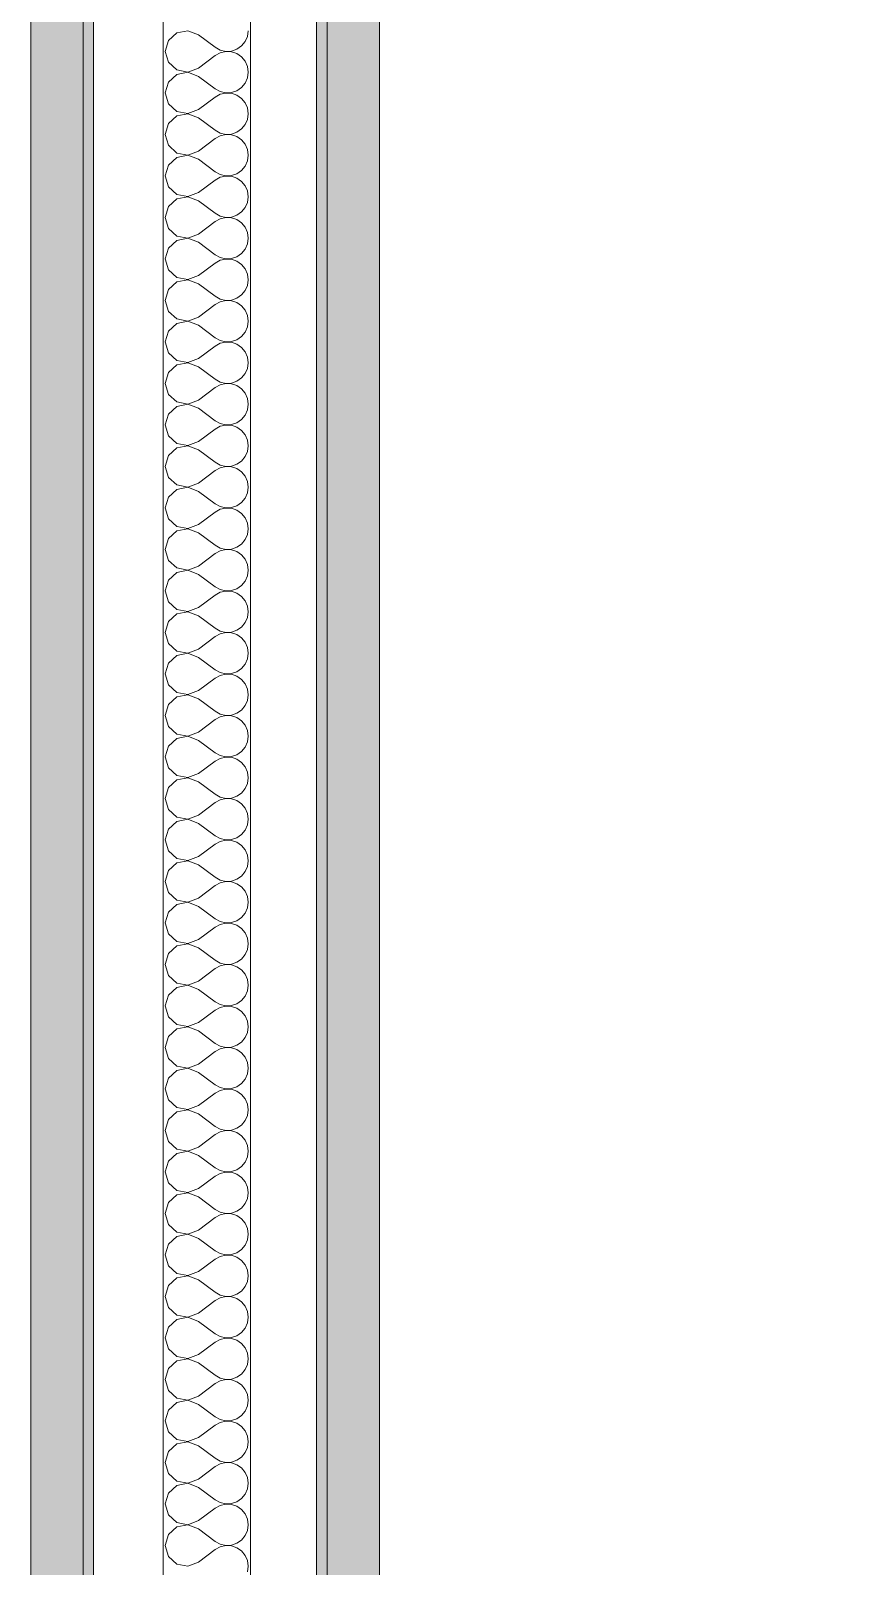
# Model space of a CAD drawing. Header units: millimetres. Extents: x -48147 to 1436659, y -488302 to 18123.
# Drawn here: x 1423918.6 to 1424155.9, y -481830.4 to -481390 of the extents above; entities that cross this region are included whole.
import ezdxf

# ---------------------------------------------------------------- set-up
doc = ezdxf.new("R2010")
doc.units = ezdxf.units.MM
doc.header["$MEASUREMENT"] = 0
doc.linetypes.add('Wipeout_Contour', pattern=[1000, 0, -1000])
doc.layers.add('A-25-M_Wall_Int', color=7, linetype='Continuous')
doc.layers.add('New_A-25-M_Wall_Int', color=7, linetype='Continuous')
doc.layers.add('New_A-25-M_Wall_Int_Pen_No__1', color=7, linetype='Continuous', lineweight=13)
doc.layers.add('New_A-25-M_Wall_Int_Pen_No__107', color=7, linetype='Continuous', lineweight=15, true_color=0xa6a6a6)

# ---------------------------------------------------------------- blocks, each defined once
blk = doc.blocks.new('Section Elem_409_2', base_point=(1424163.9, -483032.8))
at = {"color": 254, "linetype": 'Wipeout_Contour', "lineweight": 0, "ltscale": 21049025.50565027}
blk.add_wipeout([(1424018.6, -483032.8), (1425394.15, -483032.8), (1425394.15, -480032.8), (1424020.6, -480032.8), (1424020.6, -480007.8), (1425394.15, -480007.8), (1425394.15, -479961.1), (1424630.71, -479961.1), (1424630.71, -479947.9), (1424668.5, -479947.9), (1424672.4, -479944.18), (1424674.02, -479935.2), (1424674.02, -479894.8), (1424018.6, -479894.8)], dxfattribs=at).dxf.layer = 'A-25-M_Wall_Int'
blk = doc.blocks.new('*X440', base_point=(1424163.9, -483032.8))
at = {"layer": 'New_A-25-M_Wall_Int_Pen_No__107', "linetype": 'Continuous'}
for p, q in [((1423960.49, -481390.57), (1423958.09, -481392.76)), ((1423963.69, -481389.96), (1423960.49, -481390.57)), ((1423966.72, -481391.13), (1423963.69, -481389.96)), ((1423966.72, -481391.13), (1423971.49, -481394.7)), ((1423980.12, -481393.07), (1423980.78, -481391.57)), ((1423980.78, -481391.57), (1423981.01, -481389.94)), ((1423958.09, -481392.76), (1423957.2, -481395.89)), ((1423957.2, -481395.89), (1423958.09, -481399.02)), ((1423971.49, -481394.7), (1423972.92, -481395.5)), ((1423972.92, -481396.29), (1423971.49, -481397.08)), ((1423972.92, -481395.5), (1423974.52, -481395.87)), ((1423974.52, -481395.92), (1423972.92, -481396.29)), ((1423974.52, -481395.87), (1423976.16, -481395.79)), ((1423976.16, -481396), (1423974.52, -481395.92)), ((1423976.16, -481395.79), (1423977.72, -481395.26)), ((1423977.72, -481396.52), (1423976.16, -481396)), ((1423977.72, -481395.26), (1423979.07, -481394.33)), ((1423979.07, -481394.33), (1423980.12, -481393.07)), ((1423958.09, -481399.02), (1423960.49, -481401.22)), ((1423963.69, -481401.82), (1423966.72, -481400.65)), ((1423966.72, -481400.65), (1423971.49, -481397.08)), ((1423979.07, -481397.45), (1423977.72, -481396.52)), ((1423980.12, -481398.72), (1423979.07, -481397.45)), ((1423980.78, -481400.22), (1423980.12, -481398.72)), ((1423981.01, -481401.84), (1423980.78, -481400.22)), ((1423958.09, -481404.67), (1423957.2, -481407.8)), ((1423960.49, -481402.47), (1423958.09, -481404.67)), ((1423960.49, -481401.22), (1423963.69, -481401.82)), ((1423963.69, -481401.87), (1423960.49, -481402.47)), ((1423966.72, -481403.04), (1423963.69, -481401.87)), ((1423966.72, -481403.04), (1423971.49, -481406.61)), ((1423979.07, -481406.24), (1423980.12, -481404.97)), ((1423980.12, -481404.97), (1423980.78, -481403.47)), ((1423980.78, -481403.47), (1423981.01, -481401.84)), ((1423957.2, -481407.8), (1423958.09, -481410.93)), ((1423966.72, -481412.56), (1423971.49, -481408.99)), ((1423971.49, -481406.61), (1423972.92, -481407.4)), ((1423972.92, -481408.19), (1423971.49, -481408.99)), ((1423972.92, -481407.4), (1423974.52, -481407.77)), ((1423974.52, -481407.82), (1423972.92, -481408.19)), ((1423974.52, -481407.77), (1423976.16, -481407.69)), ((1423976.16, -481407.9), (1423974.52, -481407.82)), ((1423976.16, -481407.69), (1423977.72, -481407.17)), ((1423977.72, -481408.43), (1423976.16, -481407.9)), ((1423977.72, -481407.17), (1423979.07, -481406.24)), ((1423979.07, -481409.36), (1423977.72, -481408.43)), ((1423980.12, -481410.62), (1423979.07, -481409.36)), ((1423958.09, -481410.93), (1423960.49, -481413.12)), ((1423960.49, -481413.12), (1423963.69, -481413.73)), ((1423963.69, -481413.77), (1423960.49, -481414.38)), ((1423963.69, -481413.73), (1423966.72, -481412.56)), ((1423966.72, -481414.94), (1423963.69, -481413.77)), ((1423980.78, -481412.12), (1423980.12, -481410.62)), ((1423981.01, -481413.75), (1423980.78, -481412.12)), ((1423980.78, -481415.38), (1423981.01, -481413.75)), ((1423958.09, -481416.57), (1423957.2, -481419.7)), ((1423960.49, -481414.38), (1423958.09, -481416.57)), ((1423966.72, -481414.94), (1423971.49, -481418.51)), ((1423977.72, -481419.07), (1423979.07, -481418.14)), ((1423979.07, -481418.14), (1423980.12, -481416.88)), ((1423980.12, -481416.88), (1423980.78, -481415.38)), ((1423957.2, -481419.7), (1423958.09, -481422.83)), ((1423958.09, -481422.83), (1423960.49, -481425.03)), ((1423966.72, -481424.46), (1423971.49, -481420.89)), ((1423971.49, -481418.51), (1423972.92, -481419.31)), ((1423972.92, -481420.1), (1423971.49, -481420.89)), ((1423972.92, -481419.31), (1423974.52, -481419.68)), ((1423974.52, -481419.73), (1423972.92, -481420.1)), ((1423974.52, -481419.68), (1423976.16, -481419.6)), ((1423976.16, -481419.81), (1423974.52, -481419.73)), ((1423976.16, -481419.6), (1423977.72, -481419.07)), ((1423977.72, -481420.33), (1423976.16, -481419.81)), ((1423979.07, -481421.26), (1423977.72, -481420.33)), ((1423980.12, -481422.52), (1423979.07, -481421.26)), ((1423980.78, -481424.03), (1423980.12, -481422.52)), ((1423960.49, -481426.28), (1423958.09, -481428.48)), ((1423960.49, -481425.03), (1423963.69, -481425.63)), ((1423963.69, -481425.68), (1423960.49, -481426.28)), ((1423963.69, -481425.63), (1423966.72, -481424.46)), ((1423966.72, -481426.84), (1423963.69, -481425.68)), ((1423966.72, -481426.84), (1423971.49, -481430.42)), ((1423981.01, -481425.65), (1423980.78, -481424.03)), ((1423980.78, -481427.28), (1423981.01, -481425.65)), ((1423958.09, -481428.48), (1423957.2, -481431.61)), ((1423957.2, -481431.61), (1423958.09, -481434.74)), ((1423971.49, -481430.42), (1423972.92, -481431.21)), ((1423972.92, -481431.21), (1423974.52, -481431.58)), ((1423974.52, -481431.63), (1423972.92, -481432)), ((1423974.52, -481431.58), (1423976.16, -481431.5)), ((1423976.16, -481431.71), (1423974.52, -481431.63)), ((1423976.16, -481431.5), (1423977.72, -481430.98)), ((1423977.72, -481430.98), (1423979.07, -481430.05)), ((1423979.07, -481430.05), (1423980.12, -481428.78)), ((1423980.12, -481428.78), (1423980.78, -481427.28)), ((1423958.09, -481434.74), (1423960.49, -481436.93)), ((1423966.72, -481436.37), (1423971.49, -481432.8)), ((1423972.92, -481432), (1423971.49, -481432.8)), ((1423977.72, -481432.23), (1423976.16, -481431.71)), ((1423979.07, -481433.16), (1423977.72, -481432.23)), ((1423980.12, -481434.43), (1423979.07, -481433.16)), ((1423980.78, -481435.93), (1423980.12, -481434.43)), ((1423981.01, -481437.56), (1423980.78, -481435.93)), ((1423958.09, -481440.38), (1423957.2, -481443.51)), ((1423960.49, -481438.19), (1423958.09, -481440.38)), ((1423960.49, -481436.93), (1423963.69, -481437.53)), ((1423963.69, -481437.58), (1423960.49, -481438.19)), ((1423963.69, -481437.53), (1423966.72, -481436.37)), ((1423966.72, -481438.75), (1423963.69, -481437.58)), ((1423966.72, -481438.75), (1423971.49, -481442.32)), ((1423980.12, -481440.69), (1423980.78, -481439.19)), ((1423980.78, -481439.19), (1423981.01, -481437.56)), ((1423957.2, -481443.51), (1423958.09, -481446.64)), ((1423966.72, -481448.27), (1423971.49, -481444.7)), ((1423971.49, -481442.32), (1423972.92, -481443.12)), ((1423972.92, -481443.91), (1423971.49, -481444.7)), ((1423972.92, -481443.12), (1423974.52, -481443.49)), ((1423974.52, -481443.54), (1423972.92, -481443.91)), ((1423974.52, -481443.49), (1423976.16, -481443.41)), ((1423976.16, -481443.61), (1423974.52, -481443.54)), ((1423976.16, -481443.41), (1423977.72, -481442.88)), ((1423977.72, -481444.14), (1423976.16, -481443.61)), ((1423977.72, -481442.88), (1423979.07, -481441.95)), ((1423979.07, -481445.07), (1423977.72, -481444.14)), ((1423979.07, -481441.95), (1423980.12, -481440.69)), ((1423958.09, -481446.64), (1423960.49, -481448.84)), ((1423960.49, -481448.84), (1423963.69, -481449.44)), ((1423963.69, -481449.44), (1423966.72, -481448.27)), ((1423980.12, -481446.33), (1423979.07, -481445.07)), ((1423980.78, -481447.84), (1423980.12, -481446.33)), ((1423981.01, -481449.46), (1423980.78, -481447.84)), ((1423958.09, -481452.29), (1423957.2, -481455.42)), ((1423960.49, -481450.09), (1423958.09, -481452.29)), ((1423963.69, -481449.49), (1423960.49, -481450.09)), ((1423966.72, -481450.65), (1423963.69, -481449.49)), ((1423966.72, -481450.65), (1423971.49, -481454.23)), ((1423979.07, -481453.86), (1423980.12, -481452.59)), ((1423980.12, -481452.59), (1423980.78, -481451.09)), ((1423980.78, -481451.09), (1423981.01, -481449.46)), ((1423957.2, -481455.42), (1423958.09, -481458.55)), ((1423966.72, -481460.18), (1423971.49, -481456.61)), ((1423971.49, -481454.23), (1423972.92, -481455.02)), ((1423972.92, -481455.81), (1423971.49, -481456.61)), ((1423972.92, -481455.02), (1423974.52, -481455.39)), ((1423974.52, -481455.44), (1423972.92, -481455.81)), ((1423974.52, -481455.39), (1423976.16, -481455.31)), ((1423976.16, -481455.52), (1423974.52, -481455.44)), ((1423976.16, -481455.31), (1423977.72, -481454.79)), ((1423977.72, -481456.04), (1423976.16, -481455.52)), ((1423977.72, -481454.79), (1423979.07, -481453.86)), ((1423979.07, -481456.97), (1423977.72, -481456.04)), ((1423980.12, -481458.24), (1423979.07, -481456.97)), ((1423958.09, -481458.55), (1423960.49, -481460.74)), ((1423960.49, -481462), (1423958.09, -481464.19)), ((1423960.49, -481460.74), (1423963.69, -481461.34)), ((1423963.69, -481461.39), (1423960.49, -481462)), ((1423963.69, -481461.34), (1423966.72, -481460.18)), ((1423966.72, -481462.56), (1423963.69, -481461.39)), ((1423980.78, -481459.74), (1423980.12, -481458.24)), ((1423981.01, -481461.37), (1423980.78, -481459.74)), ((1423980.78, -481462.99), (1423981.01, -481461.37)), ((1423958.09, -481464.19), (1423957.2, -481467.32)), ((1423966.72, -481462.56), (1423971.49, -481466.13)), ((1423971.49, -481466.13), (1423972.92, -481466.92)), ((1423976.16, -481467.22), (1423977.72, -481466.69)), ((1423977.72, -481466.69), (1423979.07, -481465.76)), ((1423979.07, -481465.76), (1423980.12, -481464.5)), ((1423980.12, -481464.5), (1423980.78, -481462.99)), ((1423957.2, -481467.32), (1423958.09, -481470.45)), ((1423958.09, -481470.45), (1423960.49, -481472.64)), ((1423966.72, -481472.08), (1423971.49, -481468.51)), ((1423972.92, -481467.72), (1423971.49, -481468.51)), ((1423972.92, -481466.92), (1423974.52, -481467.3)), ((1423974.52, -481467.34), (1423972.92, -481467.72)), ((1423974.52, -481467.3), (1423976.16, -481467.22)), ((1423976.16, -481467.42), (1423974.52, -481467.34)), ((1423977.72, -481467.95), (1423976.16, -481467.42)), ((1423979.07, -481468.88), (1423977.72, -481467.95)), ((1423980.12, -481470.14), (1423979.07, -481468.88)), ((1423980.78, -481471.65), (1423980.12, -481470.14)), ((1423960.49, -481473.9), (1423958.09, -481476.1)), ((1423960.49, -481472.64), (1423963.69, -481473.25)), ((1423963.69, -481473.3), (1423960.49, -481473.9)), ((1423963.69, -481473.25), (1423966.72, -481472.08)), ((1423966.72, -481474.46), (1423963.69, -481473.3)), ((1423966.72, -481474.46), (1423971.49, -481478.04)), ((1423980.12, -481476.4), (1423980.78, -481474.9)), ((1423981.01, -481473.27), (1423980.78, -481471.65)), ((1423980.78, -481474.9), (1423981.01, -481473.27)), ((1423958.09, -481476.1), (1423957.2, -481479.23)), ((1423957.2, -481479.23), (1423958.09, -481482.35)), ((1423971.49, -481478.04), (1423972.92, -481478.83)), ((1423972.92, -481479.62), (1423971.49, -481480.42)), ((1423972.92, -481478.83), (1423974.52, -481479.2)), ((1423974.52, -481479.25), (1423972.92, -481479.62)), ((1423974.52, -481479.2), (1423976.16, -481479.12)), ((1423976.16, -481479.33), (1423974.52, -481479.25)), ((1423976.16, -481479.12), (1423977.72, -481478.6)), ((1423977.72, -481479.85), (1423976.16, -481479.33)), ((1423977.72, -481478.6), (1423979.07, -481477.67)), ((1423979.07, -481480.78), (1423977.72, -481479.85)), ((1423979.07, -481477.67), (1423980.12, -481476.4)), ((1423958.09, -481482.35), (1423960.49, -481484.55)), ((1423963.69, -481485.15), (1423966.72, -481483.99)), ((1423966.72, -481483.99), (1423971.49, -481480.42)), ((1423980.12, -481482.05), (1423979.07, -481480.78)), ((1423980.78, -481483.55), (1423980.12, -481482.05)), ((1423981.01, -481485.18), (1423980.78, -481483.55)), ((1423958.09, -481488), (1423957.2, -481491.13)), ((1423960.49, -481485.81), (1423958.09, -481488)), ((1423960.49, -481484.55), (1423963.69, -481485.15)), ((1423963.69, -481485.2), (1423960.49, -481485.81)), ((1423966.72, -481486.37), (1423963.69, -481485.2)), ((1423966.72, -481486.37), (1423971.49, -481489.94)), ((1423979.07, -481489.57), (1423980.12, -481488.31)), ((1423980.12, -481488.31), (1423980.78, -481486.8)), ((1423980.78, -481486.8), (1423981.01, -481485.18)), ((1423957.2, -481491.13), (1423958.09, -481494.26)), ((1423966.72, -481495.89), (1423971.49, -481492.32)), ((1423971.49, -481489.94), (1423972.92, -481490.73)), ((1423972.92, -481491.53), (1423971.49, -481492.32)), ((1423972.92, -481490.73), (1423974.52, -481491.11)), ((1423974.52, -481491.15), (1423972.92, -481491.53)), ((1423974.52, -481491.11), (1423976.16, -481491.03)), ((1423976.16, -481491.23), (1423974.52, -481491.15)), ((1423976.16, -481491.03), (1423977.72, -481490.5)), ((1423977.72, -481491.76), (1423976.16, -481491.23)), ((1423977.72, -481490.5), (1423979.07, -481489.57)), ((1423979.07, -481492.69), (1423977.72, -481491.76)), ((1423980.12, -481493.95), (1423979.07, -481492.69)), ((1423958.09, -481494.26), (1423960.49, -481496.45)), ((1423960.49, -481497.71), (1423958.09, -481499.91)), ((1423960.49, -481496.45), (1423963.69, -481497.06)), ((1423963.69, -481497.11), (1423960.49, -481497.71)), ((1423963.69, -481497.06), (1423966.72, -481495.89)), ((1423966.72, -481498.27), (1423963.69, -481497.11)), ((1423980.78, -481495.46), (1423980.12, -481493.95)), ((1423981.01, -481497.08), (1423980.78, -481495.46)), ((1423980.78, -481498.71), (1423981.01, -481497.08)), ((1423958.09, -481499.91), (1423957.2, -481503.04)), ((1423966.72, -481498.27), (1423971.49, -481501.84)), ((1423971.49, -481501.84), (1423972.92, -481502.64)), ((1423977.72, -481502.41), (1423979.07, -481501.48)), ((1423979.07, -481501.48), (1423980.12, -481500.21)), ((1423980.12, -481500.21), (1423980.78, -481498.71)), ((1423957.2, -481503.04), (1423958.09, -481506.16)), ((1423958.09, -481506.16), (1423960.49, -481508.36)), ((1423966.72, -481507.8), (1423971.49, -481504.23)), ((1423972.92, -481503.43), (1423971.49, -481504.23)), ((1423972.92, -481502.64), (1423974.52, -481503.01)), ((1423974.52, -481503.06), (1423972.92, -481503.43)), ((1423974.52, -481503.01), (1423976.16, -481502.93)), ((1423976.16, -481503.14), (1423974.52, -481503.06)), ((1423976.16, -481502.93), (1423977.72, -481502.41)), ((1423977.72, -481503.66), (1423976.16, -481503.14)), ((1423979.07, -481504.59), (1423977.72, -481503.66)), ((1423980.12, -481505.86), (1423979.07, -481504.59)), ((1423980.78, -481507.36), (1423980.12, -481505.86)), ((1423960.49, -481509.62), (1423958.09, -481511.81)), ((1423960.49, -481508.36), (1423963.69, -481508.96)), ((1423963.69, -481509.01), (1423960.49, -481509.62)), ((1423963.69, -481508.96), (1423966.72, -481507.8)), ((1423966.72, -481510.18), (1423963.69, -481509.01)), ((1423966.72, -481510.18), (1423971.49, -481513.75)), ((1423980.12, -481512.12), (1423980.78, -481510.61)), ((1423981.01, -481508.99), (1423980.78, -481507.36)), ((1423980.78, -481510.61), (1423981.01, -481508.99)), ((1423958.09, -481511.81), (1423957.2, -481514.94)), ((1423957.2, -481514.94), (1423958.09, -481518.07)), ((1423971.49, -481513.75), (1423972.92, -481514.54)), ((1423972.92, -481515.34), (1423971.49, -481516.13)), ((1423972.92, -481514.54), (1423974.52, -481514.92)), ((1423974.52, -481514.96), (1423972.92, -481515.34)), ((1423974.52, -481514.92), (1423976.16, -481514.84)), ((1423976.16, -481515.04), (1423974.52, -481514.96)), ((1423976.16, -481514.84), (1423977.72, -481514.31)), ((1423977.72, -481515.57), (1423976.16, -481515.04)), ((1423977.72, -481514.31), (1423979.07, -481513.38)), ((1423979.07, -481513.38), (1423980.12, -481512.12)), ((1423958.09, -481518.07), (1423960.49, -481520.26)), ((1423963.69, -481520.87), (1423966.72, -481519.7)), ((1423966.72, -481519.7), (1423971.49, -481516.13)), ((1423979.07, -481516.5), (1423977.72, -481515.57)), ((1423980.12, -481517.76), (1423979.07, -481516.5)), ((1423980.78, -481519.27), (1423980.12, -481517.76)), ((1423981.01, -481520.89), (1423980.78, -481519.27)), ((1423958.09, -481523.72), (1423957.2, -481526.84)), ((1423960.49, -481521.52), (1423958.09, -481523.72)), ((1423960.49, -481520.26), (1423963.69, -481520.87)), ((1423963.69, -481520.92), (1423960.49, -481521.52)), ((1423966.72, -481522.08), (1423963.69, -481520.92)), ((1423966.72, -481522.08), (1423971.49, -481525.65)), ((1423979.07, -481525.29), (1423980.12, -481524.02)), ((1423980.12, -481524.02), (1423980.78, -481522.52)), ((1423980.78, -481522.52), (1423981.01, -481520.89)), ((1423957.2, -481526.84), (1423958.09, -481529.97)), ((1423966.72, -481531.61), (1423971.49, -481528.04)), ((1423971.49, -481525.65), (1423972.92, -481526.45)), ((1423972.92, -481527.24), (1423971.49, -481528.04)), ((1423972.92, -481526.45), (1423974.52, -481526.82)), ((1423974.52, -481526.87), (1423972.92, -481527.24)), ((1423974.52, -481526.82), (1423976.16, -481526.74)), ((1423976.16, -481526.95), (1423974.52, -481526.87)), ((1423976.16, -481526.74), (1423977.72, -481526.22)), ((1423977.72, -481527.47), (1423976.16, -481526.95)), ((1423977.72, -481526.22), (1423979.07, -481525.29)), ((1423979.07, -481528.4), (1423977.72, -481527.47)), ((1423980.12, -481529.67), (1423979.07, -481528.4)), ((1423958.09, -481529.97), (1423960.49, -481532.17)), ((1423960.49, -481532.17), (1423963.69, -481532.77)), ((1423963.69, -481532.82), (1423960.49, -481533.43)), ((1423963.69, -481532.77), (1423966.72, -481531.61)), ((1423966.72, -481533.99), (1423963.69, -481532.82)), ((1423980.78, -481531.17), (1423980.12, -481529.67)), ((1423981.01, -481532.8), (1423980.78, -481531.17)), ((1423980.78, -481534.42), (1423981.01, -481532.8)), ((1423958.09, -481535.62), (1423957.2, -481538.75)), ((1423960.49, -481533.43), (1423958.09, -481535.62)), ((1423966.72, -481533.99), (1423971.49, -481537.56)), ((1423977.72, -481538.12), (1423979.07, -481537.19)), ((1423979.07, -481537.19), (1423980.12, -481535.93)), ((1423980.12, -481535.93), (1423980.78, -481534.42)), ((1423957.2, -481538.75), (1423958.09, -481541.88)), ((1423966.72, -481543.51), (1423971.49, -481539.94)), ((1423971.49, -481537.56), (1423972.92, -481538.35)), ((1423972.92, -481539.15), (1423971.49, -481539.94)), ((1423972.92, -481538.35), (1423974.52, -481538.73)), ((1423974.52, -481538.77), (1423972.92, -481539.15)), ((1423974.52, -481538.73), (1423976.16, -481538.65)), ((1423976.16, -481538.85), (1423974.52, -481538.77)), ((1423976.16, -481538.65), (1423977.72, -481538.12)), ((1423977.72, -481539.38), (1423976.16, -481538.85)), ((1423979.07, -481540.31), (1423977.72, -481539.38)), ((1423980.12, -481541.57), (1423979.07, -481540.31)), ((1423980.78, -481543.08), (1423980.12, -481541.57)), ((1423958.09, -481541.88), (1423960.49, -481544.07)), ((1423960.49, -481545.33), (1423958.09, -481547.52)), ((1423960.49, -481544.07), (1423963.69, -481544.68)), ((1423963.69, -481544.73), (1423960.49, -481545.33)), ((1423963.69, -481544.68), (1423966.72, -481543.51)), ((1423966.72, -481545.89), (1423963.69, -481544.73)), ((1423966.72, -481545.89), (1423971.49, -481549.46)), ((1423981.01, -481544.7), (1423980.78, -481543.08)), ((1423980.78, -481546.33), (1423981.01, -481544.7)), ((1423958.09, -481547.52), (1423957.2, -481550.65)), ((1423971.49, -481549.46), (1423972.92, -481550.26)), ((1423972.92, -481550.26), (1423974.52, -481550.63)), ((1423974.52, -481550.63), (1423976.16, -481550.55)), ((1423976.16, -481550.55), (1423977.72, -481550.03)), ((1423977.72, -481550.03), (1423979.07, -481549.1)), ((1423979.07, -481549.1), (1423980.12, -481547.83)), ((1423980.12, -481547.83), (1423980.78, -481546.33)), ((1423957.2, -481550.65), (1423958.09, -481553.78)), ((1423958.09, -481553.78), (1423960.49, -481555.98)), ((1423966.72, -481555.42), (1423971.49, -481551.84)), ((1423972.92, -481551.05), (1423971.49, -481551.84)), ((1423974.52, -481550.68), (1423972.92, -481551.05)), ((1423976.16, -481550.76), (1423974.52, -481550.68)), ((1423977.72, -481551.28), (1423976.16, -481550.76)), ((1423979.07, -481552.21), (1423977.72, -481551.28)), ((1423980.12, -481553.48), (1423979.07, -481552.21)), ((1423980.78, -481554.98), (1423980.12, -481553.48)), ((1423981.01, -481556.61), (1423980.78, -481554.98)), ((1423960.49, -481557.23), (1423958.09, -481559.43)), ((1423960.49, -481555.98), (1423963.69, -481556.58)), ((1423963.69, -481556.63), (1423960.49, -481557.23)), ((1423963.69, -481556.58), (1423966.72, -481555.42)), ((1423966.72, -481557.8), (1423963.69, -481556.63)), ((1423966.72, -481557.8), (1423971.49, -481561.37)), ((1423980.12, -481559.74), (1423980.78, -481558.23)), ((1423980.78, -481558.23), (1423981.01, -481556.61)), ((1423958.09, -481559.43), (1423957.2, -481562.56)), ((1423957.2, -481562.56), (1423958.09, -481565.69)), ((1423966.72, -481567.32), (1423971.49, -481563.75)), ((1423971.49, -481561.37), (1423972.92, -481562.16)), ((1423972.92, -481562.95), (1423971.49, -481563.75)), ((1423972.92, -481562.16), (1423974.52, -481562.53)), ((1423974.52, -481562.58), (1423972.92, -481562.95)), ((1423974.52, -481562.53), (1423976.16, -481562.46)), ((1423976.16, -481562.66), (1423974.52, -481562.58)), ((1423976.16, -481562.46), (1423977.72, -481561.93)), ((1423977.72, -481563.19), (1423976.16, -481562.66)), ((1423977.72, -481561.93), (1423979.07, -481561)), ((1423979.07, -481564.12), (1423977.72, -481563.19)), ((1423979.07, -481561), (1423980.12, -481559.74)), ((1423958.09, -481565.69), (1423960.49, -481567.88)), ((1423960.49, -481567.88), (1423963.69, -481568.49)), ((1423963.69, -481568.49), (1423966.72, -481567.32)), ((1423980.12, -481565.38), (1423979.07, -481564.12)), ((1423980.78, -481566.88), (1423980.12, -481565.38)), ((1423981.01, -481568.51), (1423980.78, -481566.88)), ((1423958.09, -481571.33), (1423957.2, -481574.46)), ((1423960.49, -481569.14), (1423958.09, -481571.33)), ((1423963.69, -481568.54), (1423960.49, -481569.14)), ((1423966.72, -481569.7), (1423963.69, -481568.54)), ((1423966.72, -481569.7), (1423971.49, -481573.27)), ((1423979.07, -481572.91), (1423980.12, -481571.64)), ((1423980.12, -481571.64), (1423980.78, -481570.14)), ((1423980.78, -481570.14), (1423981.01, -481568.51)), ((1423957.2, -481574.46), (1423958.09, -481577.59)), ((1423966.72, -481579.23), (1423971.49, -481575.65)), ((1423971.49, -481573.27), (1423972.92, -481574.07)), ((1423972.92, -481574.86), (1423971.49, -481575.65)), ((1423972.92, -481574.07), (1423974.52, -481574.44)), ((1423974.52, -481574.49), (1423972.92, -481574.86)), ((1423974.52, -481574.44), (1423976.16, -481574.36)), ((1423976.16, -481574.57), (1423974.52, -481574.49)), ((1423976.16, -481574.36), (1423977.72, -481573.84)), ((1423977.72, -481575.09), (1423976.16, -481574.57)), ((1423977.72, -481573.84), (1423979.07, -481572.91)), ((1423979.07, -481576.02), (1423977.72, -481575.09)), ((1423980.12, -481577.29), (1423979.07, -481576.02)), ((1423958.09, -481577.59), (1423960.49, -481579.79)), ((1423960.49, -481581.04), (1423958.09, -481583.24)), ((1423960.49, -481579.79), (1423963.69, -481580.39)), ((1423963.69, -481580.44), (1423960.49, -481581.04)), ((1423963.69, -481580.39), (1423966.72, -481579.23)), ((1423966.72, -481581.61), (1423963.69, -481580.44)), ((1423980.78, -481578.79), (1423980.12, -481577.29)), ((1423981.01, -481580.42), (1423980.78, -481578.79)), ((1423980.78, -481582.04), (1423981.01, -481580.42)), ((1423958.09, -481583.24), (1423957.2, -481586.37)), ((1423966.72, -481581.61), (1423971.49, -481585.18)), ((1423971.49, -481585.18), (1423972.92, -481585.97)), ((1423976.16, -481586.26), (1423977.72, -481585.74)), ((1423977.72, -481585.74), (1423979.07, -481584.81)), ((1423979.07, -481584.81), (1423980.12, -481583.55)), ((1423980.12, -481583.55), (1423980.78, -481582.04)), ((1423957.2, -481586.37), (1423958.09, -481589.5)), ((1423958.09, -481589.5), (1423960.49, -481591.69)), ((1423966.72, -481591.13), (1423971.49, -481587.56)), ((1423972.92, -481586.76), (1423971.49, -481587.56)), ((1423972.92, -481585.97), (1423974.52, -481586.34)), ((1423974.52, -481586.39), (1423972.92, -481586.76)), ((1423974.52, -481586.34), (1423976.16, -481586.26)), ((1423976.16, -481586.47), (1423974.52, -481586.39)), ((1423977.72, -481587), (1423976.16, -481586.47)), ((1423979.07, -481587.93), (1423977.72, -481587)), ((1423980.12, -481589.19), (1423979.07, -481587.93)), ((1423980.78, -481590.69), (1423980.12, -481589.19)), ((1423960.49, -481592.95), (1423958.09, -481595.14)), ((1423960.49, -481591.69), (1423963.69, -481592.3)), ((1423963.69, -481592.34), (1423960.49, -481592.95)), ((1423963.69, -481592.3), (1423966.72, -481591.13)), ((1423966.72, -481593.51), (1423963.69, -481592.34)), ((1423966.72, -481593.51), (1423971.49, -481597.08)), ((1423980.12, -481595.45), (1423980.78, -481593.95)), ((1423981.01, -481592.32), (1423980.78, -481590.69)), ((1423980.78, -481593.95), (1423981.01, -481592.32)), ((1423958.09, -481595.14), (1423957.2, -481598.27)), ((1423957.2, -481598.27), (1423958.09, -481601.4)), ((1423971.49, -481597.08), (1423972.92, -481597.88)), ((1423972.92, -481598.67), (1423971.49, -481599.46)), ((1423972.92, -481597.88), (1423974.52, -481598.25)), ((1423974.52, -481598.3), (1423972.92, -481598.67)), ((1423974.52, -481598.25), (1423976.16, -481598.17)), ((1423976.16, -481598.38), (1423974.52, -481598.3)), ((1423976.16, -481598.17), (1423977.72, -481597.64)), ((1423977.72, -481598.9), (1423976.16, -481598.38)), ((1423977.72, -481597.64), (1423979.07, -481596.71)), ((1423979.07, -481599.83), (1423977.72, -481598.9)), ((1423979.07, -481596.71), (1423980.12, -481595.45)), ((1423958.09, -481601.4), (1423960.49, -481603.6)), ((1423963.69, -481604.2), (1423966.72, -481603.04)), ((1423966.72, -481603.04), (1423971.49, -481599.46)), ((1423980.12, -481601.1), (1423979.07, -481599.83)), ((1423980.78, -481602.6), (1423980.12, -481601.1)), ((1423981.01, -481604.23), (1423980.78, -481602.6)), ((1423958.09, -481607.05), (1423957.2, -481610.18)), ((1423960.49, -481604.85), (1423958.09, -481607.05)), ((1423960.49, -481603.6), (1423963.69, -481604.2)), ((1423963.69, -481604.25), (1423960.49, -481604.85)), ((1423966.72, -481605.42), (1423963.69, -481604.25)), ((1423966.72, -481605.42), (1423971.49, -481608.99)), ((1423979.07, -481608.62), (1423980.12, -481607.35)), ((1423980.12, -481607.35), (1423980.78, -481605.85)), ((1423980.78, -481605.85), (1423981.01, -481604.23)), ((1423957.2, -481610.18), (1423958.09, -481613.31)), ((1423966.72, -481614.94), (1423971.49, -481611.37)), ((1423971.49, -481608.99), (1423972.92, -481609.78)), ((1423972.92, -481610.57), (1423971.49, -481611.37)), ((1423972.92, -481609.78), (1423974.52, -481610.15)), ((1423974.52, -481610.2), (1423972.92, -481610.57)), ((1423974.52, -481610.15), (1423976.16, -481610.07)), ((1423976.16, -481610.28), (1423974.52, -481610.2)), ((1423976.16, -481610.07), (1423977.72, -481609.55)), ((1423977.72, -481610.81), (1423976.16, -481610.28)), ((1423977.72, -481609.55), (1423979.07, -481608.62)), ((1423979.07, -481611.74), (1423977.72, -481610.81)), ((1423980.12, -481613), (1423979.07, -481611.74)), ((1423958.09, -481613.31), (1423960.49, -481615.5)), ((1423960.49, -481615.5), (1423963.69, -481616.11)), ((1423963.69, -481616.15), (1423960.49, -481616.76)), ((1423963.69, -481616.11), (1423966.72, -481614.94)), ((1423966.72, -481617.32), (1423963.69, -481616.15)), ((1423980.78, -481614.5), (1423980.12, -481613)), ((1423981.01, -481616.13), (1423980.78, -481614.5)), ((1423980.78, -481617.76), (1423981.01, -481616.13)), ((1423958.09, -481618.95), (1423957.2, -481622.08)), ((1423960.49, -481616.76), (1423958.09, -481618.95)), ((1423966.72, -481617.32), (1423971.49, -481620.89)), ((1423971.49, -481620.89), (1423972.92, -481621.69)), ((1423977.72, -481621.45), (1423979.07, -481620.52)), ((1423979.07, -481620.52), (1423980.12, -481619.26)), ((1423980.12, -481619.26), (1423980.78, -481617.76)), ((1423957.2, -481622.08), (1423958.09, -481625.21)), ((1423958.09, -481625.21), (1423960.49, -481627.41)), ((1423966.72, -481626.84), (1423971.49, -481623.27)), ((1423972.92, -481622.48), (1423971.49, -481623.27)), ((1423972.92, -481621.69), (1423974.52, -481622.06)), ((1423974.52, -481622.11), (1423972.92, -481622.48)), ((1423974.52, -481622.06), (1423976.16, -481621.98)), ((1423976.16, -481622.19), (1423974.52, -481622.11)), ((1423976.16, -481621.98), (1423977.72, -481621.45)), ((1423977.72, -481622.71), (1423976.16, -481622.19)), ((1423979.07, -481623.64), (1423977.72, -481622.71)), ((1423980.12, -481624.91), (1423979.07, -481623.64)), ((1423980.78, -481626.41), (1423980.12, -481624.91)), ((1423960.49, -481628.66), (1423958.09, -481630.86)), ((1423960.49, -481627.41), (1423963.69, -481628.01)), ((1423963.69, -481628.06), (1423960.49, -481628.66)), ((1423963.69, -481628.01), (1423966.72, -481626.84)), ((1423966.72, -481629.23), (1423963.69, -481628.06)), ((1423966.72, -481629.23), (1423971.49, -481632.8)), ((1423980.12, -481631.16), (1423980.78, -481629.66)), ((1423981.01, -481628.04), (1423980.78, -481626.41)), ((1423980.78, -481629.66), (1423981.01, -481628.04)), ((1423958.09, -481630.86), (1423957.2, -481633.99)), ((1423957.2, -481633.99), (1423958.09, -481637.12)), ((1423971.49, -481632.8), (1423972.92, -481633.59)), ((1423972.92, -481633.59), (1423974.52, -481633.96)), ((1423974.52, -481634.01), (1423972.92, -481634.38)), ((1423974.52, -481633.96), (1423976.16, -481633.88)), ((1423976.16, -481634.09), (1423974.52, -481634.01)), ((1423976.16, -481633.88), (1423977.72, -481633.36)), ((1423977.72, -481634.62), (1423976.16, -481634.09)), ((1423977.72, -481633.36), (1423979.07, -481632.43)), ((1423979.07, -481632.43), (1423980.12, -481631.16)), ((1423958.09, -481637.12), (1423960.49, -481639.31)), ((1423966.72, -481638.75), (1423971.49, -481635.18)), ((1423972.92, -481634.38), (1423971.49, -481635.18)), ((1423979.07, -481635.55), (1423977.72, -481634.62)), ((1423980.12, -481636.81), (1423979.07, -481635.55)), ((1423980.78, -481638.31), (1423980.12, -481636.81)), ((1423981.01, -481639.94), (1423980.78, -481638.31)), ((1423958.09, -481642.76), (1423957.2, -481645.89)), ((1423960.49, -481640.57), (1423958.09, -481642.76)), ((1423960.49, -481639.31), (1423963.69, -481639.92)), ((1423963.69, -481639.96), (1423960.49, -481640.57)), ((1423963.69, -481639.92), (1423966.72, -481638.75)), ((1423966.72, -481641.13), (1423963.69, -481639.96)), ((1423966.72, -481641.13), (1423971.49, -481644.7)), ((1423979.07, -481644.33), (1423980.12, -481643.07)), ((1423980.12, -481643.07), (1423980.78, -481641.57)), ((1423980.78, -481641.57), (1423981.01, -481639.94)), ((1423957.2, -481645.89), (1423958.09, -481649.02)), ((1423966.72, -481650.65), (1423971.49, -481647.08)), ((1423971.49, -481644.7), (1423972.92, -481645.5)), ((1423972.92, -481646.29), (1423971.49, -481647.08)), ((1423972.92, -481645.5), (1423974.52, -481645.87)), ((1423974.52, -481645.92), (1423972.92, -481646.29)), ((1423974.52, -481645.87), (1423976.16, -481645.79)), ((1423976.16, -481646), (1423974.52, -481645.92)), ((1423976.16, -481645.79), (1423977.72, -481645.26)), ((1423977.72, -481646.52), (1423976.16, -481646)), ((1423977.72, -481645.26), (1423979.07, -481644.33)), ((1423979.07, -481647.45), (1423977.72, -481646.52)), ((1423980.12, -481648.72), (1423979.07, -481647.45)), ((1423958.09, -481649.02), (1423960.49, -481651.22)), ((1423960.49, -481651.22), (1423963.69, -481651.82)), ((1423963.69, -481651.87), (1423960.49, -481652.47)), ((1423963.69, -481651.82), (1423966.72, -481650.65)), ((1423966.72, -481653.04), (1423963.69, -481651.87)), ((1423980.78, -481650.22), (1423980.12, -481648.72)), ((1423981.01, -481651.84), (1423980.78, -481650.22)), ((1423980.78, -481653.47), (1423981.01, -481651.84)), ((1423958.09, -481654.67), (1423957.2, -481657.8)), ((1423960.49, -481652.47), (1423958.09, -481654.67)), ((1423966.72, -481653.04), (1423971.49, -481656.61)), ((1423977.72, -481657.17), (1423979.07, -481656.24)), ((1423979.07, -481656.24), (1423980.12, -481654.97)), ((1423980.12, -481654.97), (1423980.78, -481653.47)), ((1423957.2, -481657.8), (1423958.09, -481660.93)), ((1423966.72, -481662.56), (1423971.49, -481658.99)), ((1423971.49, -481656.61), (1423972.92, -481657.4)), ((1423972.92, -481658.19), (1423971.49, -481658.99)), ((1423972.92, -481657.4), (1423974.52, -481657.77)), ((1423974.52, -481657.82), (1423972.92, -481658.19)), ((1423974.52, -481657.77), (1423976.16, -481657.69)), ((1423976.16, -481657.9), (1423974.52, -481657.82)), ((1423976.16, -481657.69), (1423977.72, -481657.17)), ((1423977.72, -481658.43), (1423976.16, -481657.9)), ((1423979.07, -481659.36), (1423977.72, -481658.43)), ((1423980.12, -481660.62), (1423979.07, -481659.36)), ((1423980.78, -481662.12), (1423980.12, -481660.62)), ((1423958.09, -481660.93), (1423960.49, -481663.12)), ((1423960.49, -481664.38), (1423958.09, -481666.57)), ((1423960.49, -481663.12), (1423963.69, -481663.73)), ((1423963.69, -481663.77), (1423960.49, -481664.38)), ((1423963.69, -481663.73), (1423966.72, -481662.56)), ((1423966.72, -481664.94), (1423963.69, -481663.77)), ((1423966.72, -481664.94), (1423971.49, -481668.51)), ((1423981.01, -481663.75), (1423980.78, -481662.12)), ((1423980.78, -481665.38), (1423981.01, -481663.75)), ((1423958.09, -481666.57), (1423957.2, -481669.7)), ((1423971.49, -481668.51), (1423972.92, -481669.31)), ((1423972.92, -481669.31), (1423974.52, -481669.68)), ((1423976.16, -481669.6), (1423977.72, -481669.07)), ((1423977.72, -481669.07), (1423979.07, -481668.14)), ((1423979.07, -481668.14), (1423980.12, -481666.88)), ((1423980.12, -481666.88), (1423980.78, -481665.38)), ((1423957.2, -481669.7), (1423958.09, -481672.83)), ((1423958.09, -481672.83), (1423960.49, -481675.03)), ((1423966.72, -481674.46), (1423971.49, -481670.89)), ((1423972.92, -481670.1), (1423971.49, -481670.89)), ((1423974.52, -481669.73), (1423972.92, -481670.1)), ((1423974.52, -481669.68), (1423976.16, -481669.6)), ((1423976.16, -481669.81), (1423974.52, -481669.73)), ((1423977.72, -481670.33), (1423976.16, -481669.81)), ((1423979.07, -481671.26), (1423977.72, -481670.33)), ((1423980.12, -481672.52), (1423979.07, -481671.26)), ((1423980.78, -481674.03), (1423980.12, -481672.52)), ((1423960.49, -481676.28), (1423958.09, -481678.48)), ((1423960.49, -481675.03), (1423963.69, -481675.63)), ((1423963.69, -481675.68), (1423960.49, -481676.28)), ((1423963.69, -481675.63), (1423966.72, -481674.46)), ((1423966.72, -481676.84), (1423963.69, -481675.68)), ((1423966.72, -481676.84), (1423971.49, -481680.42)), ((1423980.12, -481678.78), (1423980.78, -481677.28)), ((1423981.01, -481675.65), (1423980.78, -481674.03)), ((1423980.78, -481677.28), (1423981.01, -481675.65)), ((1423958.09, -481678.48), (1423957.2, -481681.61)), ((1423957.2, -481681.61), (1423958.09, -481684.74)), ((1423971.49, -481680.42), (1423972.92, -481681.21)), ((1423972.92, -481682), (1423971.49, -481682.8)), ((1423972.92, -481681.21), (1423974.52, -481681.58)), ((1423974.52, -481681.63), (1423972.92, -481682)), ((1423974.52, -481681.58), (1423976.16, -481681.5)), ((1423976.16, -481681.71), (1423974.52, -481681.63)), ((1423976.16, -481681.5), (1423977.72, -481680.98)), ((1423977.72, -481682.23), (1423976.16, -481681.71)), ((1423977.72, -481680.98), (1423979.07, -481680.05)), ((1423979.07, -481683.16), (1423977.72, -481682.23)), ((1423979.07, -481680.05), (1423980.12, -481678.78)), ((1423958.09, -481684.74), (1423960.49, -481686.93)), ((1423960.49, -481686.93), (1423963.69, -481687.53)), ((1423963.69, -481687.53), (1423966.72, -481686.37)), ((1423966.72, -481686.37), (1423971.49, -481682.8)), ((1423980.12, -481684.43), (1423979.07, -481683.16)), ((1423980.78, -481685.93), (1423980.12, -481684.43)), ((1423981.01, -481687.56), (1423980.78, -481685.93)), ((1423958.09, -481690.38), (1423957.2, -481693.51)), ((1423960.49, -481688.19), (1423958.09, -481690.38)), ((1423963.69, -481687.58), (1423960.49, -481688.19)), ((1423966.72, -481688.75), (1423963.69, -481687.58)), ((1423966.72, -481688.75), (1423971.49, -481692.32)), ((1423979.07, -481691.95), (1423980.12, -481690.69)), ((1423980.12, -481690.69), (1423980.78, -481689.19)), ((1423980.78, -481689.19), (1423981.01, -481687.56)), ((1423957.2, -481693.51), (1423958.09, -481696.64)), ((1423966.72, -481698.27), (1423971.49, -481694.7)), ((1423971.49, -481692.32), (1423972.92, -481693.12)), ((1423972.92, -481693.91), (1423971.49, -481694.7)), ((1423972.92, -481693.12), (1423974.52, -481693.49)), ((1423974.52, -481693.54), (1423972.92, -481693.91)), ((1423974.52, -481693.49), (1423976.16, -481693.41)), ((1423976.16, -481693.61), (1423974.52, -481693.54)), ((1423976.16, -481693.41), (1423977.72, -481692.88)), ((1423977.72, -481694.14), (1423976.16, -481693.61)), ((1423977.72, -481692.88), (1423979.07, -481691.95)), ((1423979.07, -481695.07), (1423977.72, -481694.14)), ((1423980.12, -481696.33), (1423979.07, -481695.07)), ((1423958.09, -481696.64), (1423960.49, -481698.84)), ((1423960.49, -481700.09), (1423958.09, -481702.29)), ((1423960.49, -481698.84), (1423963.69, -481699.44)), ((1423963.69, -481699.49), (1423960.49, -481700.09)), ((1423963.69, -481699.44), (1423966.72, -481698.27)), ((1423966.72, -481700.65), (1423963.69, -481699.49)), ((1423980.78, -481697.84), (1423980.12, -481696.33)), ((1423981.01, -481699.46), (1423980.78, -481697.84)), ((1423980.78, -481701.09), (1423981.01, -481699.46)), ((1423958.09, -481702.29), (1423957.2, -481705.42)), ((1423966.72, -481700.65), (1423971.49, -481704.23)), ((1423971.49, -481704.23), (1423972.92, -481705.02)), ((1423977.72, -481704.79), (1423979.07, -481703.86)), ((1423979.07, -481703.86), (1423980.12, -481702.59)), ((1423980.12, -481702.59), (1423980.78, -481701.09)), ((1423957.2, -481705.42), (1423958.09, -481708.55)), ((1423958.09, -481708.55), (1423960.49, -481710.74)), ((1423966.72, -481710.18), (1423971.49, -481706.61)), ((1423972.92, -481705.81), (1423971.49, -481706.61)), ((1423972.92, -481705.02), (1423974.52, -481705.39)), ((1423974.52, -481705.44), (1423972.92, -481705.81)), ((1423974.52, -481705.39), (1423976.16, -481705.31)), ((1423976.16, -481705.52), (1423974.52, -481705.44)), ((1423976.16, -481705.31), (1423977.72, -481704.79)), ((1423977.72, -481706.04), (1423976.16, -481705.52)), ((1423979.07, -481706.97), (1423977.72, -481706.04)), ((1423980.12, -481708.24), (1423979.07, -481706.97)), ((1423980.78, -481709.74), (1423980.12, -481708.24)), ((1423960.49, -481712), (1423958.09, -481714.19)), ((1423960.49, -481710.74), (1423963.69, -481711.34)), ((1423963.69, -481711.39), (1423960.49, -481712)), ((1423963.69, -481711.34), (1423966.72, -481710.18)), ((1423966.72, -481712.56), (1423963.69, -481711.39)), ((1423966.72, -481712.56), (1423971.49, -481716.13)), ((1423980.12, -481714.5), (1423980.78, -481712.99)), ((1423981.01, -481711.37), (1423980.78, -481709.74)), ((1423980.78, -481712.99), (1423981.01, -481711.37)), ((1423958.09, -481714.19), (1423957.2, -481717.32)), ((1423957.2, -481717.32), (1423958.09, -481720.45)), ((1423971.49, -481716.13), (1423972.92, -481716.92)), ((1423972.92, -481717.72), (1423971.49, -481718.51)), ((1423972.92, -481716.92), (1423974.52, -481717.3)), ((1423974.52, -481717.34), (1423972.92, -481717.72)), ((1423974.52, -481717.3), (1423976.16, -481717.22)), ((1423976.16, -481717.42), (1423974.52, -481717.34)), ((1423976.16, -481717.22), (1423977.72, -481716.69)), ((1423977.72, -481717.95), (1423976.16, -481717.42)), ((1423977.72, -481716.69), (1423979.07, -481715.76)), ((1423979.07, -481718.88), (1423977.72, -481717.95)), ((1423979.07, -481715.76), (1423980.12, -481714.5)), ((1423958.09, -481720.45), (1423960.49, -481722.64)), ((1423963.69, -481723.25), (1423966.72, -481722.08)), ((1423966.72, -481722.08), (1423971.49, -481718.51)), ((1423980.12, -481720.14), (1423979.07, -481718.88)), ((1423980.78, -481721.65), (1423980.12, -481720.14)), ((1423981.01, -481723.27), (1423980.78, -481721.65)), ((1423958.09, -481726.1), (1423957.2, -481729.23)), ((1423960.49, -481723.9), (1423958.09, -481726.1)), ((1423960.49, -481722.64), (1423963.69, -481723.25)), ((1423963.69, -481723.3), (1423960.49, -481723.9)), ((1423966.72, -481724.46), (1423963.69, -481723.3)), ((1423966.72, -481724.46), (1423971.49, -481728.04)), ((1423979.07, -481727.67), (1423980.12, -481726.4)), ((1423980.12, -481726.4), (1423980.78, -481724.9)), ((1423980.78, -481724.9), (1423981.01, -481723.27)), ((1423957.2, -481729.23), (1423958.09, -481732.35)), ((1423966.72, -481733.99), (1423971.49, -481730.42)), ((1423971.49, -481728.04), (1423972.92, -481728.83)), ((1423972.92, -481729.62), (1423971.49, -481730.42)), ((1423972.92, -481728.83), (1423974.52, -481729.2)), ((1423974.52, -481729.25), (1423972.92, -481729.62)), ((1423974.52, -481729.2), (1423976.16, -481729.12)), ((1423976.16, -481729.33), (1423974.52, -481729.25)), ((1423976.16, -481729.12), (1423977.72, -481728.6)), ((1423977.72, -481729.85), (1423976.16, -481729.33)), ((1423977.72, -481728.6), (1423979.07, -481727.67)), ((1423979.07, -481730.78), (1423977.72, -481729.85)), ((1423980.12, -481732.05), (1423979.07, -481730.78)), ((1423958.09, -481732.35), (1423960.49, -481734.55)), ((1423960.49, -481734.55), (1423963.69, -481735.15)), ((1423963.69, -481735.2), (1423960.49, -481735.81)), ((1423963.69, -481735.15), (1423966.72, -481733.99)), ((1423966.72, -481736.37), (1423963.69, -481735.2)), ((1423980.78, -481733.55), (1423980.12, -481732.05)), ((1423981.01, -481735.18), (1423980.78, -481733.55)), ((1423980.78, -481736.8), (1423981.01, -481735.18)), ((1423958.09, -481738), (1423957.2, -481741.13)), ((1423960.49, -481735.81), (1423958.09, -481738)), ((1423966.72, -481736.37), (1423971.49, -481739.94)), ((1423971.49, -481739.94), (1423972.92, -481740.73)), ((1423977.72, -481740.5), (1423979.07, -481739.57)), ((1423979.07, -481739.57), (1423980.12, -481738.31)), ((1423980.12, -481738.31), (1423980.78, -481736.8)), ((1423957.2, -481741.13), (1423958.09, -481744.26)), ((1423958.09, -481744.26), (1423960.49, -481746.45)), ((1423966.72, -481745.89), (1423971.49, -481742.32)), ((1423972.92, -481741.53), (1423971.49, -481742.32)), ((1423972.92, -481740.73), (1423974.52, -481741.11)), ((1423974.52, -481741.15), (1423972.92, -481741.53)), ((1423974.52, -481741.11), (1423976.16, -481741.03)), ((1423976.16, -481741.23), (1423974.52, -481741.15)), ((1423976.16, -481741.03), (1423977.72, -481740.5)), ((1423977.72, -481741.76), (1423976.16, -481741.23)), ((1423979.07, -481742.69), (1423977.72, -481741.76)), ((1423980.12, -481743.95), (1423979.07, -481742.69)), ((1423980.78, -481745.46), (1423980.12, -481743.95)), ((1423960.49, -481747.71), (1423958.09, -481749.91)), ((1423960.49, -481746.45), (1423963.69, -481747.06)), ((1423963.69, -481747.11), (1423960.49, -481747.71)), ((1423963.69, -481747.06), (1423966.72, -481745.89)), ((1423966.72, -481748.27), (1423963.69, -481747.11)), ((1423966.72, -481748.27), (1423971.49, -481751.84)), ((1423980.12, -481750.21), (1423980.78, -481748.71)), ((1423981.01, -481747.08), (1423980.78, -481745.46)), ((1423980.78, -481748.71), (1423981.01, -481747.08)), ((1423958.09, -481749.91), (1423957.2, -481753.04)), ((1423957.2, -481753.04), (1423958.09, -481756.16)), ((1423971.49, -481751.84), (1423972.92, -481752.64)), ((1423972.92, -481752.64), (1423974.52, -481753.01)), ((1423974.52, -481753.06), (1423972.92, -481753.43)), ((1423974.52, -481753.01), (1423976.16, -481752.93)), ((1423976.16, -481753.14), (1423974.52, -481753.06)), ((1423976.16, -481752.93), (1423977.72, -481752.41)), ((1423977.72, -481753.66), (1423976.16, -481753.14)), ((1423977.72, -481752.41), (1423979.07, -481751.48)), ((1423979.07, -481751.48), (1423980.12, -481750.21)), ((1423958.09, -481756.16), (1423960.49, -481758.36)), ((1423966.72, -481757.8), (1423971.49, -481754.23)), ((1423972.92, -481753.43), (1423971.49, -481754.23)), ((1423979.07, -481754.59), (1423977.72, -481753.66)), ((1423980.12, -481755.86), (1423979.07, -481754.59)), ((1423980.78, -481757.36), (1423980.12, -481755.86)), ((1423981.01, -481758.99), (1423980.78, -481757.36)), ((1423958.09, -481761.81), (1423957.2, -481764.94)), ((1423960.49, -481759.62), (1423958.09, -481761.81)), ((1423960.49, -481758.36), (1423963.69, -481758.96)), ((1423963.69, -481759.01), (1423960.49, -481759.62)), ((1423963.69, -481758.96), (1423966.72, -481757.8)), ((1423966.72, -481760.18), (1423963.69, -481759.01)), ((1423966.72, -481760.18), (1423971.49, -481763.75)), ((1423980.12, -481762.12), (1423980.78, -481760.61)), ((1423980.78, -481760.61), (1423981.01, -481758.99)), ((1423957.2, -481764.94), (1423958.09, -481768.07)), ((1423966.72, -481769.7), (1423971.49, -481766.13)), ((1423971.49, -481763.75), (1423972.92, -481764.54)), ((1423972.92, -481765.34), (1423971.49, -481766.13)), ((1423972.92, -481764.54), (1423974.52, -481764.92)), ((1423974.52, -481764.96), (1423972.92, -481765.34)), ((1423974.52, -481764.92), (1423976.16, -481764.84)), ((1423976.16, -481765.04), (1423974.52, -481764.96)), ((1423976.16, -481764.84), (1423977.72, -481764.31)), ((1423977.72, -481765.57), (1423976.16, -481765.04)), ((1423977.72, -481764.31), (1423979.07, -481763.38)), ((1423979.07, -481766.5), (1423977.72, -481765.57)), ((1423979.07, -481763.38), (1423980.12, -481762.12)), ((1423958.09, -481768.07), (1423960.49, -481770.26)), ((1423960.49, -481770.26), (1423963.69, -481770.87)), ((1423963.69, -481770.87), (1423966.72, -481769.7)), ((1423980.12, -481767.76), (1423979.07, -481766.5)), ((1423980.78, -481769.27), (1423980.12, -481767.76)), ((1423981.01, -481770.89), (1423980.78, -481769.27)), ((1423958.09, -481773.72), (1423957.2, -481776.84)), ((1423960.49, -481771.52), (1423958.09, -481773.72)), ((1423963.69, -481770.92), (1423960.49, -481771.52)), ((1423966.72, -481772.08), (1423963.69, -481770.92)), ((1423966.72, -481772.08), (1423971.49, -481775.65)), ((1423979.07, -481775.29), (1423980.12, -481774.02)), ((1423980.12, -481774.02), (1423980.78, -481772.52)), ((1423980.78, -481772.52), (1423981.01, -481770.89)), ((1423957.2, -481776.84), (1423958.09, -481779.97)), ((1423966.72, -481781.61), (1423971.49, -481778.04)), ((1423971.49, -481775.65), (1423972.92, -481776.45)), ((1423972.92, -481777.24), (1423971.49, -481778.04)), ((1423972.92, -481776.45), (1423974.52, -481776.82)), ((1423974.52, -481776.87), (1423972.92, -481777.24)), ((1423974.52, -481776.82), (1423976.16, -481776.74)), ((1423976.16, -481776.95), (1423974.52, -481776.87)), ((1423976.16, -481776.74), (1423977.72, -481776.22)), ((1423977.72, -481777.47), (1423976.16, -481776.95)), ((1423977.72, -481776.22), (1423979.07, -481775.29)), ((1423979.07, -481778.4), (1423977.72, -481777.47)), ((1423980.12, -481779.67), (1423979.07, -481778.4)), ((1423958.09, -481779.97), (1423960.49, -481782.17)), ((1423960.49, -481783.43), (1423958.09, -481785.62)), ((1423960.49, -481782.17), (1423963.69, -481782.77)), ((1423963.69, -481782.82), (1423960.49, -481783.43)), ((1423963.69, -481782.77), (1423966.72, -481781.61)), ((1423966.72, -481783.99), (1423963.69, -481782.82)), ((1423966.72, -481783.99), (1423971.49, -481787.56)), ((1423980.78, -481781.17), (1423980.12, -481779.67)), ((1423981.01, -481782.8), (1423980.78, -481781.17)), ((1423980.78, -481784.42), (1423981.01, -481782.8)), ((1423958.09, -481785.62), (1423957.2, -481788.75)), ((1423971.49, -481787.56), (1423972.92, -481788.35)), ((1423972.92, -481788.35), (1423974.52, -481788.73)), ((1423976.16, -481788.65), (1423977.72, -481788.12)), ((1423977.72, -481788.12), (1423979.07, -481787.19)), ((1423979.07, -481787.19), (1423980.12, -481785.93)), ((1423980.12, -481785.93), (1423980.78, -481784.42)), ((1423957.2, -481788.75), (1423958.09, -481791.88)), ((1423958.09, -481791.88), (1423960.49, -481794.07)), ((1423966.72, -481793.51), (1423971.49, -481789.94)), ((1423972.92, -481789.15), (1423971.49, -481789.94)), ((1423974.52, -481788.77), (1423972.92, -481789.15)), ((1423974.52, -481788.73), (1423976.16, -481788.65)), ((1423976.16, -481788.85), (1423974.52, -481788.77)), ((1423977.72, -481789.38), (1423976.16, -481788.85)), ((1423979.07, -481790.31), (1423977.72, -481789.38)), ((1423980.12, -481791.57), (1423979.07, -481790.31)), ((1423980.78, -481793.08), (1423980.12, -481791.57)), ((1423960.49, -481795.33), (1423958.09, -481797.52)), ((1423960.49, -481794.07), (1423963.69, -481794.68)), ((1423963.69, -481794.73), (1423960.49, -481795.33)), ((1423963.69, -481794.68), (1423966.72, -481793.51)), ((1423966.72, -481795.89), (1423963.69, -481794.73)), ((1423966.72, -481795.89), (1423971.49, -481799.46)), ((1423980.12, -481797.83), (1423980.78, -481796.33)), ((1423981.01, -481794.7), (1423980.78, -481793.08)), ((1423980.78, -481796.33), (1423981.01, -481794.7)), ((1423958.09, -481797.52), (1423957.2, -481800.65)), ((1423957.2, -481800.65), (1423958.09, -481803.78)), ((1423971.49, -481799.46), (1423972.92, -481800.26)), ((1423972.92, -481801.05), (1423971.49, -481801.84)), ((1423972.92, -481800.26), (1423974.52, -481800.63)), ((1423974.52, -481800.68), (1423972.92, -481801.05)), ((1423974.52, -481800.63), (1423976.16, -481800.55)), ((1423976.16, -481800.76), (1423974.52, -481800.68)), ((1423976.16, -481800.55), (1423977.72, -481800.03)), ((1423977.72, -481801.28), (1423976.16, -481800.76)), ((1423977.72, -481800.03), (1423979.07, -481799.1)), ((1423979.07, -481802.21), (1423977.72, -481801.28)), ((1423979.07, -481799.1), (1423980.12, -481797.83)), ((1423958.09, -481803.78), (1423960.49, -481805.98)), ((1423960.49, -481805.98), (1423963.69, -481806.58)), ((1423963.69, -481806.58), (1423966.72, -481805.42)), ((1423966.72, -481805.42), (1423971.49, -481801.84)), ((1423980.12, -481803.48), (1423979.07, -481802.21)), ((1423980.78, -481804.98), (1423980.12, -481803.48)), ((1423981.01, -481806.61), (1423980.78, -481804.98)), ((1423958.09, -481809.43), (1423957.2, -481812.56)), ((1423960.49, -481807.23), (1423958.09, -481809.43)), ((1423963.69, -481806.63), (1423960.49, -481807.23)), ((1423966.72, -481807.8), (1423963.69, -481806.63)), ((1423966.72, -481807.8), (1423971.49, -481811.37)), ((1423979.07, -481811), (1423980.12, -481809.74)), ((1423980.12, -481809.74), (1423980.78, -481808.23)), ((1423980.78, -481808.23), (1423981.01, -481806.61)), ((1423957.2, -481812.56), (1423958.09, -481815.69)), ((1423966.72, -481817.32), (1423971.49, -481813.75)), ((1423971.49, -481811.37), (1423972.92, -481812.16)), ((1423972.92, -481812.95), (1423971.49, -481813.75)), ((1423972.92, -481812.16), (1423974.52, -481812.53)), ((1423974.52, -481812.58), (1423972.92, -481812.95)), ((1423974.52, -481812.53), (1423976.16, -481812.46)), ((1423976.16, -481812.66), (1423974.52, -481812.58)), ((1423976.16, -481812.46), (1423977.72, -481811.93)), ((1423977.72, -481813.19), (1423976.16, -481812.66)), ((1423977.72, -481811.93), (1423979.07, -481811)), ((1423979.07, -481814.12), (1423977.72, -481813.19)), ((1423980.12, -481815.38), (1423979.07, -481814.12)), ((1423958.09, -481815.69), (1423960.49, -481817.88)), ((1423960.49, -481819.14), (1423958.09, -481821.33)), ((1423960.49, -481817.88), (1423963.69, -481818.49)), ((1423963.69, -481818.54), (1423960.49, -481819.14)), ((1423963.69, -481818.49), (1423966.72, -481817.32)), ((1423966.72, -481819.7), (1423963.69, -481818.54)), ((1423980.78, -481816.88), (1423980.12, -481815.38)), ((1423981.01, -481818.51), (1423980.78, -481816.88)), ((1423980.78, -481820.14), (1423981.01, -481818.51)), ((1423958.09, -481821.33), (1423957.2, -481824.46)), ((1423966.72, -481819.7), (1423971.49, -481823.27)), ((1423971.49, -481823.27), (1423972.92, -481824.07)), ((1423977.72, -481823.84), (1423979.07, -481822.91)), ((1423979.07, -481822.91), (1423980.12, -481821.64)), ((1423980.12, -481821.64), (1423980.78, -481820.14)), ((1423957.2, -481824.46), (1423958.09, -481827.59)), ((1423958.09, -481827.59), (1423960.49, -481829.79)), ((1423966.72, -481829.23), (1423971.49, -481825.65)), ((1423972.92, -481824.86), (1423971.49, -481825.65)), ((1423972.92, -481824.07), (1423974.52, -481824.44)), ((1423974.52, -481824.49), (1423972.92, -481824.86)), ((1423974.52, -481824.44), (1423976.16, -481824.36)), ((1423976.16, -481824.57), (1423974.52, -481824.49)), ((1423976.16, -481824.36), (1423977.72, -481823.84)), ((1423977.72, -481825.09), (1423976.16, -481824.57)), ((1423979.07, -481826.02), (1423977.72, -481825.09)), ((1423980.12, -481827.29), (1423979.07, -481826.02)), ((1423980.78, -481828.79), (1423980.12, -481827.29)), ((1423960.49, -481829.79), (1423963.69, -481830.39)), ((1423963.69, -481830.39), (1423966.72, -481829.23)), ((1423981.01, -481830.42), (1423980.78, -481828.79)), ((1423980.78, -481832.04), (1423981.01, -481830.42))]:
    blk.add_line(p, q, dxfattribs=at)
blk = doc.blocks.new('Section Elem_410_2', base_point=(1424163.9, -483032.8))
at = {"layer": 'New_A-25-M_Wall_Int_Pen_No__107', "linetype": 'Continuous'}
for points in [[(1423918.6, -479432.8), (1423918.6, -483032.8), (1423933.6, -483032.8), (1423933.6, -479432.8)], [(1424003.6, -483032.8), (1424018.6, -483032.8), (1424018.6, -479432.8), (1424003.6, -479432.8)]]:
    blk.add_hatch(color=256, dxfattribs=at).paths.add_polyline_path(points)
at = {"layer": 'New_A-25-M_Wall_Int_Pen_No__107', "linetype": 'Continuous', "lineweight": 0, "true_color": 0x535353}
blk.add_hatch(color=251, dxfattribs=at).paths.add_polyline_path([(1423933.6, -483032.8), (1423936.6, -483032.8), (1423936.6, -479432.8), (1423933.6, -479432.8)])
at = {"layer": 'New_A-25-M_Wall_Int_Pen_No__1', "linetype": 'Continuous'}
for p, q in [((1423933.6, -479432.8), (1423933.6, -483032.8)), ((1424003.6, -479432.8), (1424003.6, -483032.8)), ((1424018.6, -479432.8), (1424018.6, -483032.8)), ((1423918.6, -480032.8), (1423918.6, -483032.8))]:
    blk.add_line(p, q, dxfattribs=at)
at = {"color": 254, "linetype": 'Wipeout_Contour', "lineweight": 0, "ltscale": 6012269.916096348}
blk.add_wipeout([(1423936.6, -483032.8), (1423956.6, -483032.8), (1423956.6, -479432.8), (1423936.6, -479432.8)], dxfattribs=at).dxf.layer = 'New_A-25-M_Wall_Int'
at = {"layer": 'New_A-25-M_Wall_Int_Pen_No__1', "linetype": 'Continuous'}
blk.add_line((1423936.6, -479432.8), (1423936.6, -483032.8), dxfattribs=at)
at = {"color": 254, "linetype": 'Wipeout_Contour', "lineweight": 0, "ltscale": 6012355.178622401}
blk.add_wipeout([(1423956.6, -483032.8), (1423981.6, -483032.8), (1423981.6, -479432.8), (1423956.6, -479432.8)], dxfattribs=at).dxf.layer = 'New_A-25-M_Wall_Int'
at = {"layer": 'New_A-25-M_Wall_Int_Pen_No__1', "linetype": 'Continuous'}
blk.add_line((1423956.6, -479432.8), (1423956.6, -483032.8), dxfattribs=at)
at = {"layer": 'New_A-25-M_Wall_Int'}
blk.add_blockref('*X440', (1424163.9, -483032.8), dxfattribs=at)
at = {"color": 254, "linetype": 'Wipeout_Contour', "lineweight": 0, "ltscale": 6012438.546540481}
blk.add_wipeout([(1423981.6, -483032.8), (1424000.6, -483032.8), (1424000.6, -479432.8), (1423981.6, -479432.8)], dxfattribs=at).dxf.layer = 'New_A-25-M_Wall_Int'
at = {"layer": 'New_A-25-M_Wall_Int_Pen_No__107', "linetype": 'Continuous', "lineweight": 0, "true_color": 0x535353}
blk.add_hatch(color=251, dxfattribs=at).paths.add_polyline_path([(1424000.6, -483032.8), (1424003.6, -483032.8), (1424003.6, -479432.8), (1424000.6, -479432.8)])
at = {"layer": 'New_A-25-M_Wall_Int_Pen_No__1', "linetype": 'Continuous'}
for p, q in [((1423981.6, -479432.8), (1423981.6, -483032.8)), ((1424000.6, -479432.8), (1424000.6, -483032.8))]:
    blk.add_line(p, q, dxfattribs=at)

msp = doc.modelspace()

# ---------------------------------------------------------------- block references
at = {"layer": 'A-25-M_Wall_Int'}
msp.add_blockref('Section Elem_409_2', (1424163.9, -483032.8), dxfattribs=at)

# ---------------------------------------------------------------- next in the draw order: block references
at = {"layer": 'New_A-25-M_Wall_Int'}
msp.add_blockref('Section Elem_410_2', (1424163.9, -483032.8), dxfattribs=at)

doc.saveas('drawing.dxf')
